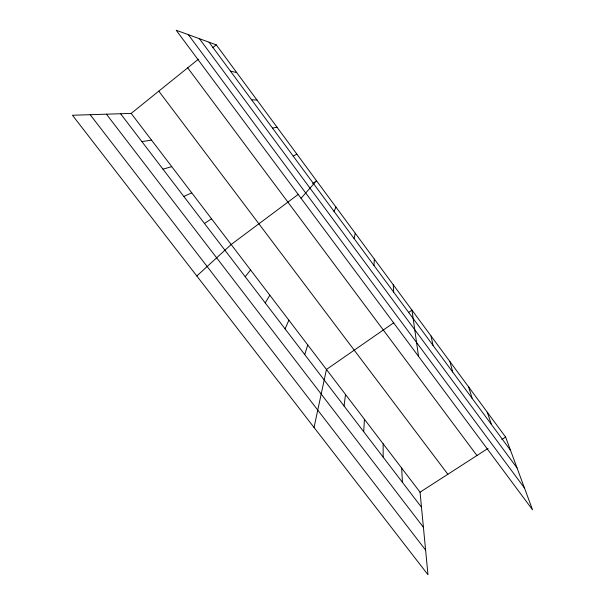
<?xml version="1.0" encoding="UTF-8"?>
<svg xmlns="http://www.w3.org/2000/svg" width="605" height="605" viewBox="0 0 605 605"><rect width="100%" height="100%" fill="white"/><g stroke="black" fill="none" stroke-linecap="round" stroke-linejoin="round"><path stroke-width="0.91" d="M373.988 265.489L374.344 259.129M363.696 431.683L364.429 419.257M344.041 405.978L345.531 394.475M314.04 427.493L326.45 369.458L393.825 322.715M354.106 238.574L355.256 233.258M304.731 354.568L307.748 344.948M285.076 328.87L288.872 320.196M334.02 211.379L335.979 207.129M265.232 302.916L269.822 295.21M245.184 276.697L250.583 269.989M301.056 198.281L316.521 180.751L312.74 183.572M196.822 275.986L231.155 244.518L298.409 194.281M131.164 113.407L420.044 492.183L427.977 574.75L72.456 115.252L131.164 113.407L198.364 59.237M212.665 47.712L216.242 44.823L505.614 437.067L532.544 509.818L176.206 30.25L216.242 44.823M408.935 312.225L411.967 310.123L418.539 356.398M204.49 223.472L211.546 218.806M420.044 492.183L488.053 448.373M501.825 439.502L505.614 437.067M293.228 156.158L296.858 154.101M183.829 196.459L191.747 192.844M162.957 169.166L171.752 166.625M272.515 128.116L277.007 127.194M141.88 141.593L151.553 140.148M251.582 99.78L256.959 100.014M230.429 71.148L236.699 72.555M90.175 114.7L425.61 550.104M106.435 114.186L423.417 527.288M120.576 113.74L421.496 507.27M158.79 91.136L447.859 474.267M187.709 67.828L476.952 455.527M199.431 38.705L517.033 467.915M188.337 34.666L524.482 488.031M209.058 42.206L510.514 450.309M487.252 412.171L491.434 424.483M468.701 387.034L472.165 398.392M449.976 361.654L452.699 372.037M431.062 336.017L433.029 345.41M393.242 284.751L393.673 292.132M401.682 468.104L402.416 482.321M383.147 443.798L383.154 457.13"/></g></svg>
